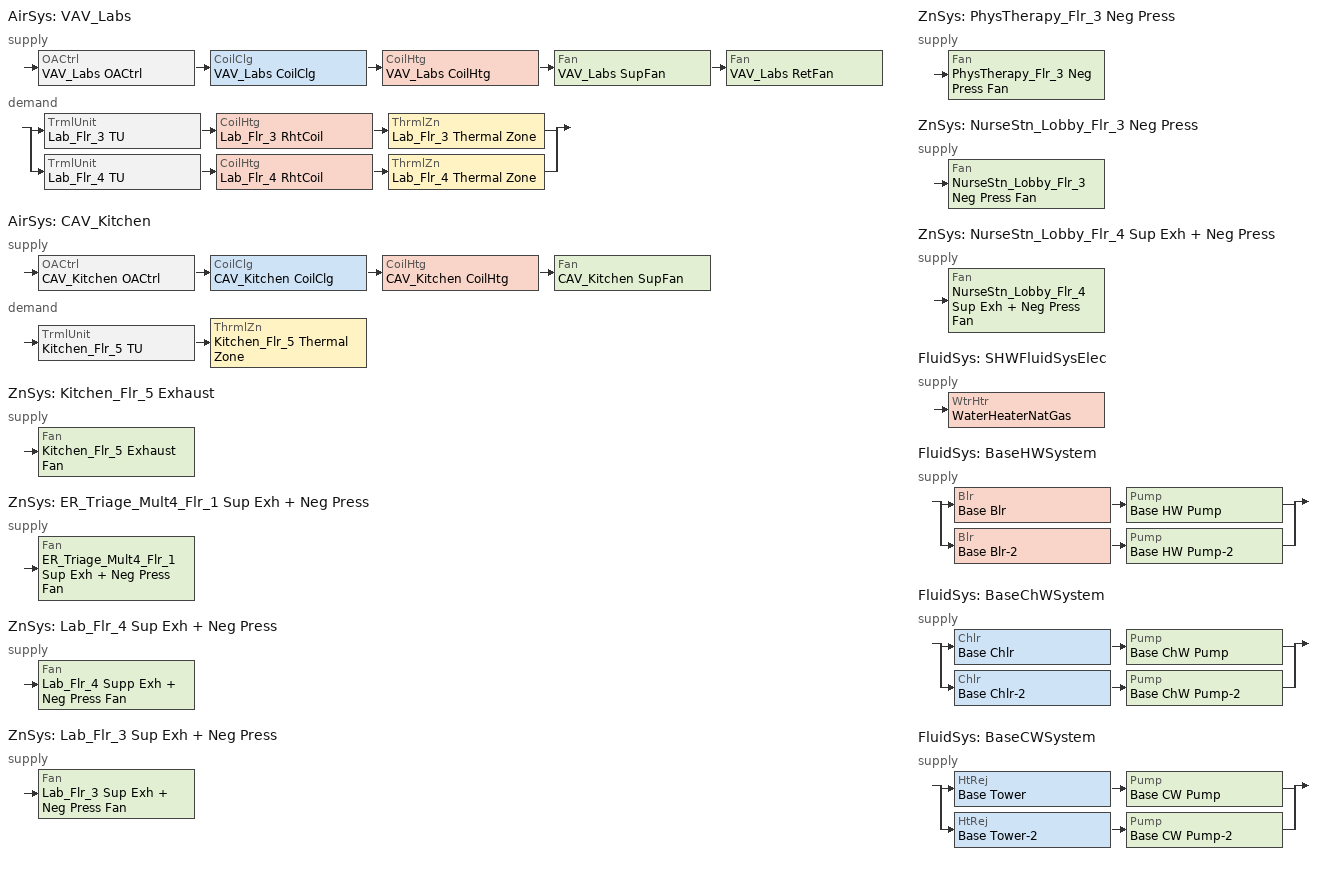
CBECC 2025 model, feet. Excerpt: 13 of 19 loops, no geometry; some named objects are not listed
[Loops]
AirSys 'VAV_Labs'
 supply: OACtrl 'VAV_Labs OACtrl' > CoilClg 'VAV_Labs CoilClg' > CoilHtg 'VAV_Labs CoilHtg' > Fan 'VAV_Labs SupFan' > Fan 'VAV_Labs RetFan'
 demand: split
  | TrmlUnit 'Lab_Flr_3 TU' > CoilHtg 'Lab_Flr_3 RhtCoil' > ThrmlZn 'Lab_Flr_3 Thermal Zone'
  | TrmlUnit 'Lab_Flr_4 TU' > CoilHtg 'Lab_Flr_4 RhtCoil' > ThrmlZn 'Lab_Flr_4 Thermal Zone'
AirSys 'CAV_Kitchen'
 supply: OACtrl 'CAV_Kitchen OACtrl' > CoilClg 'CAV_Kitchen CoilClg' > CoilHtg 'CAV_Kitchen CoilHtg' > Fan 'CAV_Kitchen SupFan'
 demand: TrmlUnit 'Kitchen_Flr_5 TU' > ThrmlZn 'Kitchen_Flr_5 Thermal Zone'
ZnSys 'Kitchen_Flr_5 Exhaust'
 supply: Fan 'Kitchen_Flr_5 Exhaust Fan'
ZnSys 'ER_Triage_Mult4_Flr_1 Sup Exh + Neg Press'
 supply: Fan 'ER_Triage_Mult4_Flr_1 Sup Exh + Neg Press Fan'
ZnSys 'Lab_Flr_4 Sup Exh + Neg Press'
 supply: Fan 'Lab_Flr_4 Supp Exh + Neg Press Fan'
ZnSys 'Lab_Flr_3 Sup Exh + Neg Press'
 supply: Fan 'Lab_Flr_3 Sup Exh + Neg Press Fan'
ZnSys 'PhysTherapy_Flr_3 Neg Press'
 supply: Fan 'PhysTherapy_Flr_3 Neg Press Fan'
ZnSys 'NurseStn_Lobby_Flr_3 Neg Press'
 supply: Fan 'NurseStn_Lobby_Flr_3 Neg Press Fan'
ZnSys 'NurseStn_Lobby_Flr_4 Sup Exh + Neg Press'
 supply: Fan 'NurseStn_Lobby_Flr_4 Sup Exh + Neg Press Fan'
FluidSys 'SHWFluidSysElec'
 supply: WtrHtr 'WaterHeaterNatGas'
FluidSys 'BaseHWSystem'
 supply: split
  | Blr 'Base Blr' > Pump 'Base HW Pump'
  | Blr 'Base Blr-2' > Pump 'Base HW Pump-2'
FluidSys 'BaseChWSystem'
 supply: split
  | Chlr 'Base Chlr' > Pump 'Base ChW Pump'
  | Chlr 'Base Chlr-2' > Pump 'Base ChW Pump-2'
FluidSys 'BaseCWSystem'
 supply: split
  | HtRej 'Base Tower' > Pump 'Base CW Pump'
  | HtRej 'Base Tower-2' > Pump 'Base CW Pump-2'
[AirSys] CtrlSysType=DDCToZone; ReheatCtrlMthd=DualMaximum; OptStart=0
Name | Type | ClgCtrl
VAV_Labs | VAV | WarmestReset
CAV_Kitchen | SZAC
[AirSeg]
Name | Sys | Type
VAV_Labs SupAirSeg | VAV_Labs | Supply
VAV_Labs RetAirSeg | VAV_Labs | Return
CAV_Kitchen SupAirSeg | CAV_Kitchen | Supply
CAV_Kitchen RetAirSeg | CAV_Kitchen | Return
[CoilClg] Type=ChilledWater; FluidSegInRef=BaseChWPrimSupSeg; FluidSegOutRef=BaseChWPrimRetSeg
Name | Sys
VAV_Labs CoilClg | VAV_Labs
CAV_Kitchen CoilClg | CAV_Kitchen
[CoilHtg] Type=HotWater; FluidSegInRef=BaseHWPrimSupSeg; FluidSegOutRef=BaseHWPrimRetSeg
Name | Sys
VAV_Labs CoilHtg; Lab_Flr_3 RhtCoil; Lab_Flr_4 RhtCoil | VAV_Labs
CAV_Kitchen CoilHtg | CAV_Kitchen
[Fan]
Name | Sys | CtrlMthd | PwrIdx | FlowCap
VAV_Labs SupFan | VAV_Labs | VariableSpeedDrive | 0.841
VAV_Labs RetFan | VAV_Labs | VariableSpeedDrive | 0.485
CAV_Kitchen SupFan | CAV_Kitchen |  | 0.61 | 23322
Kitchen_Flr_5 Exhaust Fan | Kitchen_Flr_5 Exhaust
ER_Triage_Mult4_Flr_1 Sup Exh + Neg Press Fan | ER_Triage_Mult4_Flr_1 Sup Exh + Neg Press |  | 0.58
Lab_Flr_4 Supp Exh + Neg Press Fan | Lab_Flr_4 Sup Exh + Neg Press |  | 0.812
Lab_Flr_3 Sup Exh + Neg Press Fan | Lab_Flr_3 Sup Exh + Neg Press |  | 0.58
PhysTherapy_Flr_3 Neg Press Fan | PhysTherapy_Flr_3 Neg Press |  | 0.58
NurseStn_Lobby_Flr_3 Neg Press Fan | NurseStn_Lobby_Flr_3 Neg Press |  | 0.58
NurseStn_Lobby_Flr_4 Sup Exh + Neg Press Fan | NurseStn_Lobby_Flr_4 Sup Exh + Neg Press |  | 0.529
[OACtrl] EconoCtrlMthd=FixedDryBulb; EconoIntegration=Integrated; EconoHiTempLockout=75
Name | Sys
VAV_Labs OACtrl | VAV_Labs
CAV_Kitchen OACtrl | CAV_Kitchen
[TrmlUnit]
Name | Sys | Type | ZnServedRef | PriAirSegRef | PriAirFlowMax | PriAirFlowMin
Lab_Flr_3 TU | VAV_Labs | VAVReheatBox | Lab_Flr_3 Thermal Zone | VAV_Labs SupAirSeg | 4392 | 4391
Lab_Flr_4 TU | VAV_Labs | VAVReheatBox | Lab_Flr_4 Thermal Zone | VAV_Labs SupAirSeg | 4392 | 4391
Kitchen_Flr_5 TU | CAV_Kitchen | Uncontrolled | Kitchen_Flr_5 Thermal Zone | CAV_Kitchen SupAirSeg | 23322 | 23321
[ZnSys] Type=Exhaust
Kitchen_Flr_5 Exhaust: ExhFiltersFlag=0
ER_Triage_Mult4_Flr_1 Sup Exh + Neg Press: Cnt=4
Lab_Flr_4 Sup Exh + Neg Press; Lab_Flr_3 Sup Exh + Neg Press; PhysTherapy_Flr_3 Neg Press; NurseStn_Lobby_Flr_3 Neg Press; NurseStn_Lobby_Flr_4 Sup Exh + Neg Press: 
[FluidSys]
SHWFluidSysElec: Type=ServiceHotWater
BaseHWSystem: Type=HotWater; DsgnSupWtrTemp=160; DsgnSupWtrDelT=40; CtrlType=DDC; FixedSupTemp=160
BaseChWSystem: Type=ChilledWater; CtrlType=DDC; RstSupHi=54; RstSupLow=44; RstOutdrHi=60; RstOutdrLow=80
BaseCWSystem: Type=CondenserWater; CtrlType=DDC; FixedSupTemp=70
[FluidSeg]
Name | Sys | Type | Src
SHWSupplyNatGas | SHWFluidSysElec | PrimarySupply
SHWNatGas | SHWFluidSysElec | MakeupFluid | MunicipalWater
BaseHWPrimSupSeg | BaseHWSystem | PrimarySupply
BaseHWPrimRetSeg | BaseHWSystem | PrimaryReturn
BaseChWPrimSupSeg | BaseChWSystem | PrimarySupply
BaseChWPrimRetSeg | BaseChWSystem | PrimaryReturn
BaseCWPrimSupSeg | BaseCWSystem | PrimarySupply
BaseCWPrimRetSeg | BaseCWSystem | PrimaryReturn
[WtrHtr]
WaterHeaterNatGas: Sys=SHWFluidSysElec; FluidSegOutRef=SHWSupplyNatGas; FluidSegMakeupRef=SHWNatGas; FuelSrc=Gas
[Blr] Sys=BaseHWSystem; Type=HotWater; FuelSrc=Gas; DraftType=Condensing; FluidSegInRef=BaseHWPrimRetSeg; FluidSegOutRef=BaseHWPrimSupSeg; EntTempDsgn=120; LvgTempDsgn=160; ThrmlEff=0.9
Base Blr; Base Blr-2
[Pump]
Name | Sys | SpdCtrl | OperCtrl
Base HW Pump | BaseHWSystem | VariableSpeed
Base HW Pump-2 | BaseHWSystem | VariableSpeed | OnDemand
Base ChW Pump; Base ChW Pump-2 | BaseChWSystem | VariableSpeed | OnDemand
Base CW Pump; Base CW Pump-2 | BaseCWSystem | ConstantSpeed | OnDemand
[Chlr] Sys=BaseChWSystem; Type=Centrifugal; FuelSrc=Electric; CndsrType=Fluid; CndsrFluidSegInRef=BaseCWPrimSupSeg; CndsrFluidSegOutRef=BaseCWPrimRetSeg; EvapFluidSegInRef=BaseChWPrimRetSeg; EvapFluidSegOutRef=BaseChWPrimSupSeg; KwPerTon=0.595; IPLVKwPerTon=0.39
Base Chlr; Base Chlr-2
[HtRej] Sys=BaseCWSystem; Type=OpenTower; ModCtrl=VariableSpeedDrive; FluidSegInRef=BaseCWPrimRetSeg; FluidSegOutRef=BaseCWPrimSupSeg
Base Tower; Base Tower-2
